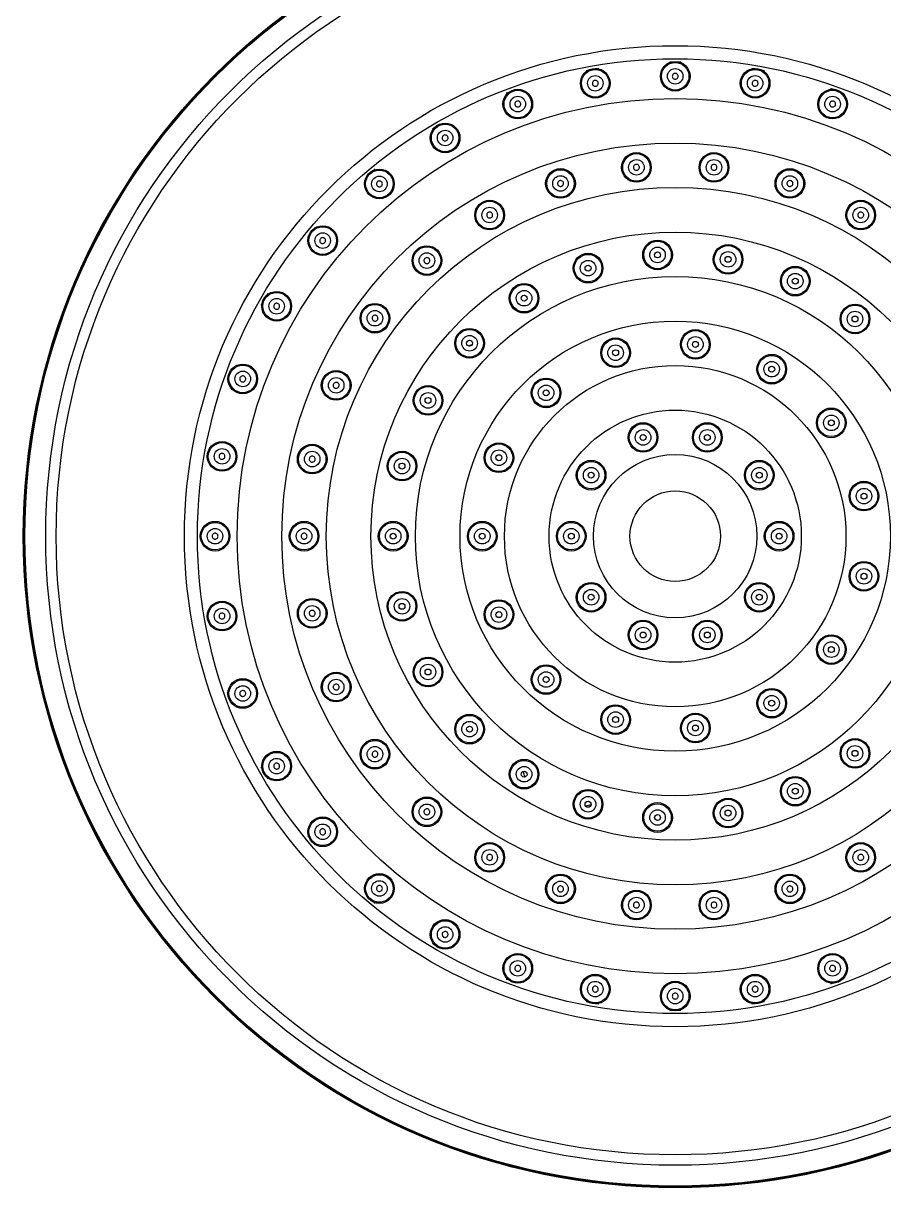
# Model space of a CAD drawing. Header units: millimetres. Extents: x -7413 to 64677, y 6112 to 38711.
# Drawn here: x 49362.7 to 49507.6, y 18202.7 to 18398.9 of the extents above; entities that cross this region are included whole.
import ezdxf

# ---------------------------------------------------------------- set-up
doc = ezdxf.new("R2010")
doc.units = ezdxf.units.MM
doc.header["$LTSCALE"] = 100
doc.layers.add('F-HAT', color=251, linetype='Continuous')
doc.layers.add('내부벽체선', color=3, linetype='Continuous')

# ---------------------------------------------------------------- blocks, each defined once
blk = doc.blocks.new('천정도')
at = {"layer": 'F-HAT', "color": 251}
for p, q in [((76834.72, 18250.97), (76834.77, 18251.14)), ((76833.55, 18246.57), (76833.6, 18246.78)), ((76826.02, 18237.81), (76825.97, 18237.62)), ((76824.89, 18233.59), (76824.84, 18233.41)), ((76834.3, 18230.46), (76834.08, 18230.41)), ((76846.6, 18228.01), (76846.56, 18228.19)), ((76804.16, 18222.19), (76804.21, 18222.01)), ((76778.88, 18220.79), (76778.7, 18220.74)), ((76781.37, 18221.46), (76780.8, 18221.31)), ((76783.43, 18222.01), (76783.24, 18221.96)), ((76805.33, 18217.83), (76805.38, 18217.65)), ((76773.84, 18209.81), (76773.88, 18209.63)), ((76808.15, 18207.31), (76808.21, 18207.09)), ((76809.08, 18203.85), (76809.14, 18203.62)), ((76771.39, 18199.61), (76771.45, 18199.41)), ((76849.67, 18195.76), (76849.86, 18195.81)), ((76845.32, 18194.59), (76845.5, 18194.64)), ((76831.19, 18190.81), (76831.5, 18190.89)), ((76833.61, 18191.46), (76833.93, 18191.54)), ((76797.56, 18186.97), (76797.25, 18186.89)), ((76799.98, 18187.62), (76799.68, 18187.54)), ((76767.94, 18179.04), (76767.63, 18178.96)), ((76770.5, 18179.72), (76770.19, 18179.64)), ((76756.94, 18176.09), (76756.73, 18176.03)), ((76752.54, 18174.91), (76752.37, 18174.87)), ((76822.1, 18174.58), (76822.03, 18174.82)), ((76823.02, 18171.12), (76822.97, 18171.34)), ((76782.34, 18158.76), (76782.42, 18158.47)), ((76783.11, 18155.88), (76783.19, 18155.58)), ((76846.2, 18155.07), (76846.43, 18154.84)), ((76848.09, 18153.18), (76848.33, 18152.94)), ((76789.46, 18151.49), (76789.51, 18151.31)), ((76789.97, 18149.58), (76790.23, 18148.63)), ((76790.69, 18146.89), (76790.74, 18146.72)), ((76800.51, 18143.76), (76801.41, 18144.01)), ((76803.18, 18144.48), (76803.33, 18144.52)), ((76798.56, 18143.24), (76798.75, 18143.29))]:
    blk.add_line(p, q, dxfattribs=at)
for centre, radius in [((76815.59, 18189.22), 109.79), ((76815.59, 18189.22), 109.68), ((76815.59, 18189.22), 109.53), ((76815.59, 18189.22), 106.01), ((76815.59, 18189.22), 104.26), ((76815.59, 18189.22), 82.66), ((76815.59, 18189.22), 80.46), ((76802.13, 18265.54), 2.5), ((76802.13, 18265.54), 2.32), ((76815.59, 18266.72), 2.5), ((76815.59, 18266.72), 2.32), ((76815.59, 18266.72), 1.31), ((76829.05, 18265.54), 2.5), ((76829.05, 18265.54), 2.32), ((76802.13, 18265.54), 1.31), ((76829.05, 18265.54), 1.31), ((76789.08, 18262.04), 2.5), ((76789.08, 18262.04), 2.32), ((76842.09, 18262.04), 2.5), ((76842.09, 18262.04), 2.32), ((76815.59, 18189.22), 73.76), ((76789.08, 18262.04), 1.31), ((76842.09, 18262.04), 1.31), ((76776.84, 18256.33), 2.5), ((76776.84, 18256.33), 2.32), ((76776.84, 18256.33), 1.31), ((76815.59, 18189.22), 66.24), ((76809.06, 18251.37), 2.5), ((76809.06, 18251.37), 2.32), ((76822.12, 18251.37), 2.5), ((76822.12, 18251.37), 2.32), ((76809.06, 18251.37), 1.31), ((76822.12, 18251.37), 1.31), ((76765.77, 18248.58), 2.5), ((76765.77, 18248.58), 2.32), ((76765.77, 18248.58), 1.31), ((76796.27, 18248.66), 2.5), ((76796.27, 18248.66), 2.32), ((76796.27, 18248.66), 1.31), ((76834.9, 18248.66), 2.5), ((76834.9, 18248.66), 2.32), ((76834.9, 18248.66), 1.31), ((76815.59, 18189.22), 58.76), ((76784.34, 18243.34), 2.5), ((76846.84, 18243.34), 2.5), ((76784.34, 18243.34), 2.32), ((76784.34, 18243.34), 1.31), ((76846.84, 18243.34), 2.32), ((76846.84, 18243.34), 1.31), ((76756.22, 18239.03), 2.5), ((76756.22, 18239.03), 2.32), ((76756.22, 18239.03), 1.31), ((76815.59, 18189.22), 51.24), ((76773.77, 18235.66), 2.5), ((76773.77, 18235.66), 2.32), ((76812.61, 18236.62), 2.5), ((76812.61, 18236.62), 2.32), ((76812.61, 18236.62), 1.31), ((76824.49, 18235.87), 2.5), ((76824.49, 18235.87), 2.32), ((76773.77, 18235.66), 1.31), ((76800.91, 18234.39), 2.5), ((76800.91, 18234.39), 2.32), ((76812.61, 18236.62), 0.5), ((76824.49, 18235.87), 1.31), ((76824.49, 18235.87), 0.5), ((76800.91, 18234.39), 1.31), ((76800.91, 18234.39), 0.5), ((76835.81, 18232.2), 2.5), ((76835.81, 18232.2), 2.32), ((76815.59, 18189.22), 43.76), ((76835.81, 18232.2), 1.31), ((76835.81, 18232.2), 0.5), ((76748.47, 18227.97), 2.5), ((76748.47, 18227.97), 2.32), ((76790.14, 18229.32), 2.5), ((76790.14, 18229.32), 2.32), ((76790.14, 18229.32), 1.31), ((76748.47, 18227.97), 1.31), ((76765.02, 18225.95), 2.5), ((76765.02, 18225.95), 2.32), ((76790.14, 18229.32), 0.5), ((76845.87, 18225.82), 2.5), ((76845.87, 18225.82), 2.32), ((76765.02, 18225.95), 1.31), ((76845.87, 18225.82), 1.31), ((76845.87, 18225.82), 0.5), ((76780.96, 18221.73), 2.5), ((76815.59, 18189.22), 36.24), ((76780.96, 18221.73), 2.32), ((76780.96, 18221.73), 1.31), ((76780.96, 18221.73), 0.5), ((76805.55, 18220.13), 2.5), ((76805.55, 18220.13), 2.32), ((76818.99, 18221.54), 2.5), ((76818.99, 18221.54), 2.32), ((76818.99, 18221.54), 1.31), ((76805.55, 18220.13), 1.31), ((76805.55, 18220.13), 0.5), ((76818.99, 18221.54), 0.5), ((76831.84, 18217.36), 2.5), ((76831.84, 18217.36), 2.32), ((76831.84, 18217.36), 1.31), ((76742.76, 18215.72), 2.5), ((76742.76, 18215.72), 2.32), ((76742.76, 18215.72), 1.31), ((76758.49, 18214.64), 2.5), ((76758.49, 18214.64), 2.32), ((76815.59, 18189.22), 28.76), ((76831.84, 18217.36), 0.5), ((76758.49, 18214.64), 1.31), ((76773.96, 18212.1), 2.5), ((76773.96, 18212.1), 2.32), ((76793.84, 18213.37), 2.5), ((76793.84, 18213.37), 2.32), ((76793.84, 18213.37), 1.31), ((76773.96, 18212.1), 1.31), ((76773.96, 18212.1), 0.5), ((76793.84, 18213.37), 0.5), ((76815.59, 18189.22), 21.24), ((76841.88, 18208.32), 2.5), ((76841.88, 18208.32), 2.32), ((76841.88, 18208.32), 1.31), ((76841.88, 18208.32), 0.5), ((76810.18, 18205.86), 2.5), ((76810.18, 18205.86), 2.32), ((76810.18, 18205.86), 1.31), ((76821, 18205.86), 2.5), ((76821, 18205.86), 2.32), ((76821, 18205.86), 1.31), ((76739.27, 18202.67), 2.5), ((76739.27, 18202.67), 2.32), ((76754.45, 18202.21), 2.5), ((76754.45, 18202.21), 2.32), ((76785.9, 18202.44), 2.5), ((76785.9, 18202.44), 2.32), ((76810.18, 18205.86), 0.5), ((76821, 18205.86), 0.5), ((76739.27, 18202.67), 1.31), ((76754.45, 18202.21), 1.31), ((76769.58, 18201.03), 2.5), ((76769.58, 18201.03), 2.32), ((76785.9, 18202.44), 1.31), ((76785.9, 18202.44), 0.5), ((76815.59, 18189.22), 13.76), ((76769.58, 18201.03), 1.31), ((76769.58, 18201.03), 0.5), ((76801.43, 18199.5), 2.5), ((76801.43, 18199.5), 2.32), ((76801.43, 18199.5), 1.31), ((76829.75, 18199.5), 2.5), ((76829.75, 18199.5), 2.32), ((76829.75, 18199.5), 1.31), ((76801.43, 18199.5), 0.5), ((76829.75, 18199.5), 0.5), ((76815.59, 18189.22), 7.62), ((76847.38, 18195.97), 2.5), ((76847.38, 18195.97), 2.32), ((76847.38, 18195.97), 1.31), ((76847.38, 18195.97), 0.5), ((76738.09, 18189.22), 2.5), ((76738.09, 18189.22), 2.32), ((76753.09, 18189.22), 2.5), ((76753.09, 18189.22), 2.32), ((76768.09, 18189.22), 2.5), ((76768.09, 18189.22), 2.32), ((76783.09, 18189.22), 2.5), ((76783.09, 18189.22), 2.32), ((76798.09, 18189.22), 2.5), ((76798.09, 18189.22), 2.32), ((76833.09, 18189.22), 2.5), ((76833.09, 18189.22), 2.32), ((76738.09, 18189.22), 1.31), ((76753.09, 18189.22), 1.31), ((76768.09, 18189.22), 1.31), ((76768.09, 18189.22), 0.5), ((76783.09, 18189.22), 1.31), ((76783.09, 18189.22), 0.5), ((76798.09, 18189.22), 1.31), ((76798.09, 18189.22), 0.5), ((76833.09, 18189.22), 1.31), ((76833.09, 18189.22), 0.5), ((76847.38, 18182.46), 2.5), ((76847.38, 18182.46), 2.32), ((76847.38, 18182.46), 1.31), ((76847.38, 18182.46), 0.5), ((76801.43, 18178.93), 2.5), ((76801.43, 18178.93), 2.32), ((76829.75, 18178.93), 2.5), ((76829.75, 18178.93), 2.32), ((76769.58, 18177.4), 2.5), ((76769.58, 18177.4), 2.32), ((76801.43, 18178.93), 1.31), ((76801.43, 18178.93), 0.5), ((76829.75, 18178.93), 1.31), ((76829.75, 18178.93), 0.5), ((76739.27, 18175.76), 2.5), ((76739.27, 18175.76), 2.32), ((76739.27, 18175.76), 1.31), ((76754.45, 18176.22), 2.5), ((76754.45, 18176.22), 2.32), ((76754.45, 18176.22), 1.31), ((76769.58, 18177.4), 1.31), ((76769.58, 18177.4), 0.5), ((76785.9, 18176), 2.5), ((76785.9, 18176), 2.32), ((76785.9, 18176), 1.31), ((76785.9, 18176), 0.5), ((76810.18, 18172.57), 2.5), ((76821, 18172.57), 2.5), ((76810.18, 18172.57), 2.32), ((76810.18, 18172.57), 1.31), ((76821, 18172.57), 2.32), ((76821, 18172.57), 1.31), ((76810.18, 18172.57), 0.5), ((76821, 18172.57), 0.5), ((76841.88, 18170.11), 2.5), ((76841.88, 18170.11), 2.32), ((76841.88, 18170.11), 1.31), ((76841.88, 18170.11), 0.5), ((76773.96, 18166.33), 2.5), ((76773.96, 18166.33), 2.32), ((76773.96, 18166.33), 1.31), ((76793.84, 18165.06), 2.5), ((76793.84, 18165.06), 2.32), ((76758.49, 18163.8), 2.5), ((76758.49, 18163.8), 2.32), ((76773.96, 18166.33), 0.5), ((76793.84, 18165.06), 1.31), ((76793.84, 18165.06), 0.5), ((76742.76, 18162.71), 2.5), ((76742.76, 18162.71), 2.32), ((76742.76, 18162.71), 1.31), ((76758.49, 18163.8), 1.31), ((76831.84, 18161.07), 2.5), ((76831.84, 18161.07), 2.32), ((76831.84, 18161.07), 1.31), ((76831.84, 18161.07), 0.5), ((76805.55, 18158.31), 2.5), ((76805.55, 18158.31), 2.32), ((76805.55, 18158.31), 1.31), ((76818.99, 18156.89), 2.5), ((76780.96, 18156.7), 2.5), ((76780.96, 18156.7), 2.32), ((76780.96, 18156.7), 1.31), ((76805.55, 18158.31), 0.5), ((76818.99, 18156.89), 2.32), ((76818.99, 18156.89), 1.31), ((76780.96, 18156.7), 0.5), ((76818.99, 18156.89), 0.5), ((76765.02, 18152.48), 2.5), ((76765.02, 18152.48), 2.32), ((76765.02, 18152.48), 1.31), ((76845.87, 18152.62), 2.5), ((76845.87, 18152.62), 2.32), ((76845.87, 18152.62), 1.31), ((76748.47, 18150.47), 2.5), ((76748.47, 18150.47), 2.32), ((76748.47, 18150.47), 1.31), ((76790.14, 18149.11), 2.5), ((76845.87, 18152.62), 0.5), ((76790.14, 18149.11), 2.32), ((76790.14, 18149.11), 1.31), ((76790.14, 18149.11), 0.5), ((76835.81, 18146.24), 2.5), ((76835.81, 18146.24), 2.32), ((76800.91, 18144.04), 2.5), ((76800.91, 18144.04), 2.32), ((76835.81, 18146.24), 1.31), ((76835.81, 18146.24), 0.5), ((76773.77, 18142.77), 2.5), ((76773.77, 18142.77), 2.32), ((76773.77, 18142.77), 1.31), ((76800.91, 18144.04), 1.31), ((76800.91, 18144.04), 0.5), ((76812.61, 18141.81), 2.5), ((76812.61, 18141.81), 2.32), ((76824.49, 18142.56), 2.5), ((76824.49, 18142.56), 2.32), ((76824.49, 18142.56), 1.31), ((76756.22, 18139.4), 2.5), ((76756.22, 18139.4), 2.32), ((76812.61, 18141.81), 1.31), ((76812.61, 18141.81), 0.5), ((76824.49, 18142.56), 0.5), ((76756.22, 18139.4), 1.31), ((76784.34, 18135.09), 2.5), ((76784.34, 18135.09), 2.32), ((76784.34, 18135.09), 1.31), ((76846.84, 18135.09), 2.5), ((76846.84, 18135.09), 2.32), ((76846.84, 18135.09), 1.31), ((76765.77, 18129.85), 2.5), ((76765.77, 18129.85), 2.32), ((76796.27, 18129.78), 2.5), ((76796.27, 18129.78), 2.32), ((76834.9, 18129.78), 2.5), ((76834.9, 18129.78), 2.32), ((76765.77, 18129.85), 1.31), ((76796.27, 18129.78), 1.31), ((76834.9, 18129.78), 1.31), ((76809.06, 18127.06), 2.5), ((76809.06, 18127.06), 2.32), ((76809.06, 18127.06), 1.31), ((76822.12, 18127.06), 2.5), ((76822.12, 18127.06), 2.32), ((76822.12, 18127.06), 1.31), ((76776.84, 18122.1), 2.5), ((76776.84, 18122.1), 2.32), ((76776.84, 18122.1), 1.31), ((76789.08, 18116.39), 2.5), ((76789.08, 18116.39), 2.32), ((76842.09, 18116.39), 2.5), ((76842.09, 18116.39), 2.32), ((76789.08, 18116.39), 1.31), ((76842.09, 18116.39), 1.31), ((76802.13, 18112.89), 2.5), ((76802.13, 18112.89), 2.32), ((76829.05, 18112.89), 2.5), ((76829.05, 18112.89), 2.32), ((76802.13, 18112.89), 1.31), ((76815.59, 18111.72), 2.5), ((76815.59, 18111.72), 2.32), ((76815.59, 18111.72), 1.31), ((76829.05, 18112.89), 1.31)]:
    blk.add_circle(centre, radius, dxfattribs=at)
for start, end in [(99.2872, 100.8366), (89.3325, 90.6661), (79.1614, 80.7115), (109.9989, 110.8672), (70.0011, 70.8393), (120.0033, 120.7866), (129.2273, 130.6163), (139.3828, 140.7709), (149.2118, 150.8674), (160.0011, 160.8393), (169.1614, 170.7115), (179.3197, 180.6798), (189.2872, 190.8366), (199.1588, 199.9989), (209.1305, 210.7866), (219.2273, 220.6163), (229.3828, 230.7709), (239.2118, 239.9967), (249.1308, 250.0011), (289.1588, 289.9989), (259.1614, 260.7115), (279.2872, 280.8366), (269.3325, 270.6661)]:
    blk.add_arc((76815.59, 18189.22), 79.87, start, end, dxfattribs=at)
for points, knots in [([(76802.04, 18266.03), (76801.97, 18266.02), (76801.83, 18265.96), (76801.68, 18265.79), (76801.62, 18265.56), (76801.66, 18265.34), (76801.79, 18265.15), (76801.99, 18265.04), (76802.14, 18265.03), (76802.22, 18265.05)], [0, 0, 0, 0, 0.222134, 0.444291, 0.666477, 0.888675, 1.110861, 1.333018, 1.555152, 1.555152, 1.555152, 1.555152]), ([(76802.22, 18265.05), (76802.29, 18265.06), (76802.43, 18265.12), (76802.58, 18265.29), (76802.65, 18265.51), (76802.61, 18265.74), (76802.47, 18265.93), (76802.27, 18266.04), (76802.12, 18266.04), (76802.04, 18266.03)], [0, 0, 0, 0, 0.222133, 0.444289, 0.666476, 0.888675, 1.110862, 1.333019, 1.555152, 1.555152, 1.555152, 1.555152]), ([(76815.59, 18267.21), (76815.51, 18267.21), (76815.36, 18267.18), (76815.18, 18267.04), (76815.09, 18266.83), (76815.09, 18266.6), (76815.18, 18266.39), (76815.36, 18266.25), (76815.51, 18266.22), (76815.59, 18266.22)], [0, 0, 0, 0, 0.222134, 0.444291, 0.666477, 0.888675, 1.110861, 1.333018, 1.555152, 1.555152, 1.555152, 1.555152]), ([(76815.59, 18266.22), (76815.66, 18266.22), (76815.81, 18266.25), (76815.99, 18266.39), (76816.09, 18266.6), (76816.09, 18266.83), (76815.99, 18267.04), (76815.81, 18267.18), (76815.66, 18267.21), (76815.59, 18267.21)], [0, 0, 0, 0, 0.222133, 0.444289, 0.666476, 0.888675, 1.110862, 1.333019, 1.555152, 1.555152, 1.555152, 1.555152]), ([(76829.13, 18266.03), (76829.06, 18266.04), (76828.91, 18266.04), (76828.7, 18265.93), (76828.57, 18265.74), (76828.53, 18265.51), (76828.59, 18265.29), (76828.74, 18265.12), (76828.89, 18265.06), (76828.96, 18265.05)], [0, 0, 0, 0, 0.222134, 0.444291, 0.666477, 0.888675, 1.110861, 1.333018, 1.555152, 1.555152, 1.555152, 1.555152]), ([(76828.96, 18265.05), (76829.03, 18265.03), (76829.19, 18265.04), (76829.39, 18265.15), (76829.52, 18265.34), (76829.56, 18265.56), (76829.5, 18265.79), (76829.35, 18265.96), (76829.21, 18266.02), (76829.13, 18266.03)], [0, 0, 0, 0, 0.222133, 0.444289, 0.666476, 0.888675, 1.110862, 1.333019, 1.555152, 1.555152, 1.555152, 1.555152]), ([(76788.91, 18262.51), (76788.84, 18262.49), (76788.71, 18262.4), (76788.59, 18262.21), (76788.57, 18261.98), (76788.65, 18261.76), (76788.81, 18261.6), (76789.03, 18261.53), (76789.18, 18261.55), (76789.25, 18261.57)], [0, 0, 0, 0, 0.222134, 0.444291, 0.666477, 0.888675, 1.110861, 1.333018, 1.555152, 1.555152, 1.555152, 1.555152]), ([(76789.25, 18261.57), (76789.32, 18261.6), (76789.45, 18261.68), (76789.57, 18261.88), (76789.59, 18262.11), (76789.52, 18262.32), (76789.35, 18262.48), (76789.13, 18262.56), (76788.98, 18262.54), (76788.91, 18262.51)], [0, 0, 0, 0, 0.222133, 0.444289, 0.666476, 0.888675, 1.110862, 1.333019, 1.555152, 1.555152, 1.555152, 1.555152]), ([(76842.27, 18262.51), (76842.2, 18262.54), (76842.04, 18262.56), (76841.83, 18262.48), (76841.66, 18262.32), (76841.58, 18262.11), (76841.61, 18261.88), (76841.72, 18261.68), (76841.85, 18261.6), (76841.92, 18261.57)], [0, 0, 0, 0, 0.222134, 0.444291, 0.666477, 0.888675, 1.110861, 1.333018, 1.555152, 1.555152, 1.555152, 1.555152]), ([(76841.92, 18261.57), (76841.99, 18261.55), (76842.15, 18261.53), (76842.36, 18261.6), (76842.53, 18261.76), (76842.61, 18261.98), (76842.58, 18262.21), (76842.46, 18262.4), (76842.33, 18262.49), (76842.27, 18262.51)], [0, 0, 0, 0, 0.222133, 0.444289, 0.666476, 0.888675, 1.110862, 1.333019, 1.555152, 1.555152, 1.555152, 1.555152]), ([(76776.59, 18256.76), (76776.52, 18256.73), (76776.41, 18256.62), (76776.33, 18256.41), (76776.35, 18256.18), (76776.46, 18255.98), (76776.65, 18255.85), (76776.88, 18255.82), (76777.02, 18255.86), (76777.09, 18255.9)], [0, 0, 0, 0, 0.222134, 0.444291, 0.666477, 0.888675, 1.110861, 1.333018, 1.555152, 1.555152, 1.555152, 1.555152]), ([(76777.09, 18255.9), (76777.15, 18255.94), (76777.27, 18256.04), (76777.35, 18256.26), (76777.33, 18256.48), (76777.22, 18256.68), (76777.03, 18256.81), (76776.8, 18256.85), (76776.65, 18256.8), (76776.59, 18256.76)], [0, 0, 0, 0, 0.222133, 0.444289, 0.666476, 0.888675, 1.110862, 1.333019, 1.555152, 1.555152, 1.555152, 1.555152]), ([(76809, 18251.87), (76808.93, 18251.86), (76808.78, 18251.81), (76808.62, 18251.65), (76808.54, 18251.44), (76808.57, 18251.21), (76808.69, 18251.01), (76808.88, 18250.89), (76809.03, 18250.87), (76809.11, 18250.88)], [0, 0, 0, 0, 0.222339, 0.444684, 0.667037, 0.889392, 1.111744, 1.334089, 1.556428, 1.556428, 1.556428, 1.556428]), ([(76809.11, 18250.88), (76809.18, 18250.88), (76809.33, 18250.93), (76809.49, 18251.1), (76809.57, 18251.31), (76809.54, 18251.54), (76809.42, 18251.74), (76809.23, 18251.86), (76809.08, 18251.88), (76809, 18251.87)], [0, 0, 0, 0, 0.222339, 0.444684, 0.667036, 0.889392, 1.111744, 1.334089, 1.556428, 1.556428, 1.556428, 1.556428]), ([(76822.17, 18251.87), (76822.1, 18251.88), (76821.95, 18251.86), (76821.75, 18251.74), (76821.63, 18251.54), (76821.61, 18251.31), (76821.69, 18251.1), (76821.85, 18250.93), (76822, 18250.88), (76822.07, 18250.88)], [0, 0, 0, 0, 0.222339, 0.444684, 0.667037, 0.889392, 1.111744, 1.334089, 1.556428, 1.556428, 1.556428, 1.556428]), ([(76822.07, 18250.88), (76822.14, 18250.87), (76822.3, 18250.89), (76822.49, 18251.01), (76822.61, 18251.21), (76822.63, 18251.44), (76822.56, 18251.65), (76822.39, 18251.81), (76822.25, 18251.86), (76822.17, 18251.87)], [0, 0, 0, 0, 0.222339, 0.444684, 0.667036, 0.889392, 1.111744, 1.334089, 1.556428, 1.556428, 1.556428, 1.556428]), ([(76765.45, 18248.97), (76765.4, 18248.92), (76765.3, 18248.8), (76765.26, 18248.57), (76765.31, 18248.35), (76765.46, 18248.17), (76765.67, 18248.08), (76765.9, 18248.08), (76766.04, 18248.15), (76766.09, 18248.2)], [0, 0, 0, 0, 0.222134, 0.444291, 0.666477, 0.888675, 1.110861, 1.333018, 1.555152, 1.555152, 1.555152, 1.555152]), ([(76766.09, 18248.2), (76766.15, 18248.25), (76766.24, 18248.37), (76766.29, 18248.6), (76766.23, 18248.82), (76766.08, 18249), (76765.87, 18249.09), (76765.65, 18249.08), (76765.51, 18249.01), (76765.45, 18248.97)], [0, 0, 0, 0, 0.222133, 0.444289, 0.666476, 0.888675, 1.110862, 1.333019, 1.555152, 1.555152, 1.555152, 1.555152]), ([(76796.12, 18249.13), (76796.05, 18249.11), (76795.92, 18249.03), (76795.79, 18248.84), (76795.76, 18248.61), (76795.83, 18248.39), (76795.99, 18248.23), (76796.21, 18248.14), (76796.36, 18248.16), (76796.43, 18248.18)], [0, 0, 0, 0, 0.222339, 0.444684, 0.667037, 0.889392, 1.111744, 1.334089, 1.556428, 1.556428, 1.556428, 1.556428]), ([(76796.43, 18248.18), (76796.5, 18248.2), (76796.63, 18248.28), (76796.76, 18248.48), (76796.79, 18248.7), (76796.72, 18248.92), (76796.56, 18249.09), (76796.34, 18249.17), (76796.19, 18249.16), (76796.12, 18249.13)], [0, 0, 0, 0, 0.222339, 0.444684, 0.667036, 0.889392, 1.111744, 1.334089, 1.556428, 1.556428, 1.556428, 1.556428]), ([(76835.06, 18249.13), (76834.99, 18249.16), (76834.83, 18249.17), (76834.62, 18249.09), (76834.46, 18248.92), (76834.39, 18248.7), (76834.42, 18248.48), (76834.54, 18248.28), (76834.68, 18248.2), (76834.75, 18248.18)], [0, 0, 0, 0, 0.222339, 0.444684, 0.667037, 0.889392, 1.111744, 1.334089, 1.556428, 1.556428, 1.556428, 1.556428]), ([(76834.75, 18248.18), (76834.82, 18248.16), (76834.97, 18248.14), (76835.19, 18248.23), (76835.35, 18248.39), (76835.42, 18248.61), (76835.39, 18248.84), (76835.26, 18249.03), (76835.13, 18249.11), (76835.06, 18249.13)], [0, 0, 0, 0, 0.222339, 0.444684, 0.667036, 0.889392, 1.111744, 1.334089, 1.556428, 1.556428, 1.556428, 1.556428]), ([(76784.09, 18243.78), (76784.02, 18243.74), (76783.91, 18243.63), (76783.83, 18243.42), (76783.84, 18243.19), (76783.96, 18242.99), (76784.15, 18242.86), (76784.38, 18242.83), (76784.52, 18242.87), (76784.59, 18242.91)], [0, 0, 0, 0, 0.222339, 0.444684, 0.667037, 0.889392, 1.111744, 1.334089, 1.556428, 1.556428, 1.556428, 1.556428]), ([(76784.59, 18242.91), (76784.65, 18242.95), (76784.77, 18243.05), (76784.85, 18243.27), (76784.83, 18243.49), (76784.72, 18243.69), (76784.53, 18243.82), (76784.3, 18243.86), (76784.15, 18243.81), (76784.09, 18243.78)], [0, 0, 0, 0, 0.222339, 0.444684, 0.667036, 0.889392, 1.111744, 1.334089, 1.556428, 1.556428, 1.556428, 1.556428]), ([(76847.09, 18243.78), (76847.02, 18243.81), (76846.88, 18243.86), (76846.65, 18243.82), (76846.46, 18243.69), (76846.34, 18243.49), (76846.33, 18243.27), (76846.41, 18243.05), (76846.52, 18242.95), (76846.59, 18242.91)], [0, 0, 0, 0, 0.222339, 0.444684, 0.667037, 0.889392, 1.111744, 1.334089, 1.556428, 1.556428, 1.556428, 1.556428]), ([(76846.59, 18242.91), (76846.65, 18242.87), (76846.8, 18242.83), (76847.03, 18242.86), (76847.22, 18242.99), (76847.33, 18243.19), (76847.35, 18243.42), (76847.27, 18243.63), (76847.15, 18243.74), (76847.09, 18243.78)], [0, 0, 0, 0, 0.222339, 0.444684, 0.667036, 0.889392, 1.111744, 1.334089, 1.556428, 1.556428, 1.556428, 1.556428]), ([(76755.84, 18239.35), (76755.79, 18239.3), (76755.72, 18239.16), (76755.71, 18238.93), (76755.81, 18238.72), (76755.98, 18238.57), (76756.21, 18238.52), (76756.43, 18238.56), (76756.56, 18238.65), (76756.6, 18238.71)], [0, 0, 0, 0, 0.222134, 0.444291, 0.666477, 0.888675, 1.110861, 1.333018, 1.555152, 1.555152, 1.555152, 1.555152]), ([(76756.6, 18238.71), (76756.65, 18238.77), (76756.72, 18238.9), (76756.73, 18239.13), (76756.63, 18239.34), (76756.46, 18239.49), (76756.23, 18239.55), (76756.01, 18239.5), (76755.89, 18239.41), (76755.84, 18239.35)], [0, 0, 0, 0, 0.222133, 0.444289, 0.666476, 0.888675, 1.110862, 1.333019, 1.555152, 1.555152, 1.555152, 1.555152]), ([(76773.43, 18236.03), (76773.38, 18235.98), (76773.29, 18235.86), (76773.25, 18235.63), (76773.32, 18235.41), (76773.47, 18235.24), (76773.68, 18235.15), (76773.91, 18235.17), (76774.05, 18235.24), (76774.1, 18235.29)], [0, 0, 0, 0, 0.222339, 0.444684, 0.667037, 0.889392, 1.111744, 1.334089, 1.556428, 1.556428, 1.556428, 1.556428]), ([(76774.1, 18235.29), (76774.16, 18235.34), (76774.25, 18235.47), (76774.28, 18235.69), (76774.22, 18235.91), (76774.07, 18236.09), (76773.85, 18236.17), (76773.62, 18236.16), (76773.49, 18236.08), (76773.43, 18236.03)], [0, 0, 0, 0, 0.222339, 0.444684, 0.667036, 0.889392, 1.111744, 1.334089, 1.556428, 1.556428, 1.556428, 1.556428]), ([(76748.04, 18228.22), (76748, 18228.15), (76747.96, 18228), (76747.99, 18227.78), (76748.12, 18227.59), (76748.32, 18227.47), (76748.55, 18227.46), (76748.76, 18227.54), (76748.87, 18227.65), (76748.9, 18227.72)], [0, 0, 0, 0, 0.222134, 0.444291, 0.666477, 0.888675, 1.110861, 1.333018, 1.555152, 1.555152, 1.555152, 1.555152]), ([(76748.9, 18227.72), (76748.94, 18227.78), (76748.99, 18227.93), (76748.95, 18228.15), (76748.82, 18228.34), (76748.62, 18228.46), (76748.39, 18228.48), (76748.18, 18228.39), (76748.08, 18228.28), (76748.04, 18228.22)], [0, 0, 0, 0, 0.222133, 0.444289, 0.666476, 0.888675, 1.110862, 1.333019, 1.555152, 1.555152, 1.555152, 1.555152]), ([(76764.62, 18226.25), (76764.58, 18226.19), (76764.52, 18226.04), (76764.53, 18225.82), (76764.64, 18225.61), (76764.82, 18225.48), (76765.05, 18225.44), (76765.27, 18225.5), (76765.39, 18225.6), (76765.43, 18225.66)], [0, 0, 0, 0, 0.222339, 0.444684, 0.667037, 0.889392, 1.111744, 1.334089, 1.556428, 1.556428, 1.556428, 1.556428]), ([(76765.43, 18225.66), (76765.47, 18225.72), (76765.53, 18225.86), (76765.52, 18226.09), (76765.41, 18226.29), (76765.23, 18226.43), (76765, 18226.47), (76764.78, 18226.41), (76764.66, 18226.31), (76764.62, 18226.25)], [0, 0, 0, 0, 0.222339, 0.444684, 0.667036, 0.889392, 1.111744, 1.334089, 1.556428, 1.556428, 1.556428, 1.556428]), ([(76742.29, 18215.89), (76742.27, 18215.82), (76742.25, 18215.67), (76742.32, 18215.45), (76742.48, 18215.29), (76742.7, 18215.21), (76742.93, 18215.23), (76743.12, 18215.35), (76743.21, 18215.48), (76743.23, 18215.55)], [0, 0, 0, 0, 0.222134, 0.444291, 0.666477, 0.888675, 1.110861, 1.333018, 1.555152, 1.555152, 1.555152, 1.555152]), ([(76743.23, 18215.55), (76743.26, 18215.62), (76743.28, 18215.77), (76743.2, 18215.99), (76743.04, 18216.16), (76742.83, 18216.23), (76742.6, 18216.21), (76742.4, 18216.09), (76742.32, 18215.96), (76742.29, 18215.89)], [0, 0, 0, 0, 0.222133, 0.444289, 0.666476, 0.888675, 1.110862, 1.333019, 1.555152, 1.555152, 1.555152, 1.555152]), ([(76758.04, 18214.84), (76758.01, 18214.77), (76757.98, 18214.62), (76758.03, 18214.4), (76758.18, 18214.22), (76758.39, 18214.13), (76758.62, 18214.14), (76758.83, 18214.24), (76758.92, 18214.37), (76758.95, 18214.43)], [0, 0, 0, 0, 0.222339, 0.444684, 0.667037, 0.889392, 1.111744, 1.334089, 1.556428, 1.556428, 1.556428, 1.556428]), ([(76758.95, 18214.43), (76758.98, 18214.5), (76759.01, 18214.65), (76758.95, 18214.88), (76758.8, 18215.05), (76758.59, 18215.14), (76758.36, 18215.14), (76758.16, 18215.03), (76758.07, 18214.91), (76758.04, 18214.84)], [0, 0, 0, 0, 0.222339, 0.444684, 0.667036, 0.889392, 1.111744, 1.334089, 1.556428, 1.556428, 1.556428, 1.556428]), ([(76739.76, 18202.59), (76739.77, 18202.66), (76739.76, 18202.81), (76739.65, 18203.02), (76739.47, 18203.15), (76739.24, 18203.19), (76739.02, 18203.13), (76738.85, 18202.98), (76738.79, 18202.83), (76738.77, 18202.76)], [0, 0, 0, 0, 0.222133, 0.444289, 0.666476, 0.888675, 1.110862, 1.333019, 1.555152, 1.555152, 1.555152, 1.555152]), ([(76738.77, 18202.76), (76738.76, 18202.69), (76738.77, 18202.53), (76738.88, 18202.33), (76739.07, 18202.2), (76739.29, 18202.16), (76739.51, 18202.22), (76739.69, 18202.37), (76739.75, 18202.51), (76739.76, 18202.59)], [0, 0, 0, 0, 0.222134, 0.444291, 0.666477, 0.888675, 1.110861, 1.333018, 1.555152, 1.555152, 1.555152, 1.555152]), ([(76754.94, 18202.11), (76754.96, 18202.18), (76754.96, 18202.33), (76754.85, 18202.54), (76754.67, 18202.68), (76754.45, 18202.73), (76754.22, 18202.67), (76754.05, 18202.53), (76753.98, 18202.39), (76753.97, 18202.31)], [0, 0, 0, 0, 0.222339, 0.444684, 0.667036, 0.889392, 1.111744, 1.334089, 1.556428, 1.556428, 1.556428, 1.556428]), ([(76753.97, 18202.31), (76753.95, 18202.24), (76753.95, 18202.09), (76754.06, 18201.88), (76754.24, 18201.74), (76754.46, 18201.69), (76754.69, 18201.75), (76754.86, 18201.89), (76754.93, 18202.03), (76754.94, 18202.11)], [0, 0, 0, 0, 0.222339, 0.444684, 0.667037, 0.889392, 1.111744, 1.334089, 1.556428, 1.556428, 1.556428, 1.556428]), ([(76738.59, 18189.22), (76738.59, 18189.29), (76738.55, 18189.44), (76738.41, 18189.62), (76738.2, 18189.72), (76737.97, 18189.72), (76737.77, 18189.62), (76737.62, 18189.44), (76737.59, 18189.29), (76737.59, 18189.22)], [0, 0, 0, 0, 0.222133, 0.444289, 0.666476, 0.888675, 1.110862, 1.333019, 1.555152, 1.555152, 1.555152, 1.555152]), ([(76737.59, 18189.22), (76737.59, 18189.14), (76737.62, 18188.99), (76737.77, 18188.81), (76737.97, 18188.71), (76738.2, 18188.71), (76738.41, 18188.81), (76738.55, 18188.99), (76738.59, 18189.14), (76738.59, 18189.22)], [0, 0, 0, 0, 0.222134, 0.444291, 0.666477, 0.888675, 1.110861, 1.333018, 1.555152, 1.555152, 1.555152, 1.555152]), ([(76753.59, 18189.22), (76753.59, 18189.29), (76753.55, 18189.44), (76753.41, 18189.62), (76753.2, 18189.72), (76752.97, 18189.72), (76752.77, 18189.62), (76752.62, 18189.44), (76752.59, 18189.29), (76752.59, 18189.22)], [0, 0, 0, 0, 0.222339, 0.444684, 0.667036, 0.889392, 1.111744, 1.334089, 1.556428, 1.556428, 1.556428, 1.556428]), ([(76752.59, 18189.22), (76752.59, 18189.14), (76752.62, 18188.99), (76752.77, 18188.81), (76752.97, 18188.71), (76753.2, 18188.71), (76753.41, 18188.81), (76753.55, 18188.99), (76753.59, 18189.14), (76753.59, 18189.22)], [0, 0, 0, 0, 0.222339, 0.444684, 0.667037, 0.889392, 1.111744, 1.334089, 1.556428, 1.556428, 1.556428, 1.556428]), ([(76739.76, 18175.85), (76739.75, 18175.92), (76739.69, 18176.06), (76739.51, 18176.21), (76739.29, 18176.27), (76739.07, 18176.23), (76738.88, 18176.1), (76738.77, 18175.9), (76738.76, 18175.74), (76738.77, 18175.67)], [0, 0, 0, 0, 0.222133, 0.444289, 0.666476, 0.888675, 1.110862, 1.333019, 1.555152, 1.555152, 1.555152, 1.555152]), ([(76738.77, 18175.67), (76738.79, 18175.6), (76738.85, 18175.46), (76739.02, 18175.31), (76739.24, 18175.24), (76739.47, 18175.28), (76739.65, 18175.42), (76739.76, 18175.62), (76739.77, 18175.77), (76739.76, 18175.85)], [0, 0, 0, 0, 0.222134, 0.444291, 0.666477, 0.888675, 1.110861, 1.333018, 1.555152, 1.555152, 1.555152, 1.555152]), ([(76754.94, 18176.33), (76754.93, 18176.4), (76754.86, 18176.54), (76754.69, 18176.68), (76754.46, 18176.74), (76754.24, 18176.69), (76754.06, 18176.55), (76753.95, 18176.34), (76753.95, 18176.19), (76753.97, 18176.12)], [0, 0, 0, 0, 0.222339, 0.444684, 0.667036, 0.889392, 1.111744, 1.334089, 1.556428, 1.556428, 1.556428, 1.556428]), ([(76753.97, 18176.12), (76753.98, 18176.05), (76754.05, 18175.91), (76754.22, 18175.76), (76754.45, 18175.71), (76754.67, 18175.75), (76754.85, 18175.89), (76754.96, 18176.1), (76754.96, 18176.25), (76754.94, 18176.33)], [0, 0, 0, 0, 0.222339, 0.444684, 0.667037, 0.889392, 1.111744, 1.334089, 1.556428, 1.556428, 1.556428, 1.556428]), ([(76758.95, 18164), (76758.92, 18164.07), (76758.83, 18164.19), (76758.62, 18164.3), (76758.39, 18164.3), (76758.18, 18164.21), (76758.03, 18164.03), (76757.98, 18163.81), (76758.01, 18163.66), (76758.04, 18163.59)], [0, 0, 0, 0, 0.222339, 0.444684, 0.667036, 0.889392, 1.111744, 1.334089, 1.556428, 1.556428, 1.556428, 1.556428]), ([(76758.04, 18163.59), (76758.07, 18163.52), (76758.16, 18163.4), (76758.36, 18163.3), (76758.59, 18163.29), (76758.8, 18163.38), (76758.95, 18163.56), (76759.01, 18163.78), (76758.98, 18163.93), (76758.95, 18164)], [0, 0, 0, 0, 0.222339, 0.444684, 0.667037, 0.889392, 1.111744, 1.334089, 1.556428, 1.556428, 1.556428, 1.556428]), ([(76743.23, 18162.88), (76743.21, 18162.95), (76743.12, 18163.08), (76742.93, 18163.2), (76742.7, 18163.22), (76742.48, 18163.14), (76742.32, 18162.98), (76742.25, 18162.76), (76742.27, 18162.61), (76742.29, 18162.54)], [0, 0, 0, 0, 0.222133, 0.444289, 0.666476, 0.888675, 1.110862, 1.333019, 1.555152, 1.555152, 1.555152, 1.555152]), ([(76742.29, 18162.54), (76742.32, 18162.47), (76742.4, 18162.34), (76742.6, 18162.22), (76742.83, 18162.2), (76743.04, 18162.28), (76743.2, 18162.44), (76743.28, 18162.66), (76743.26, 18162.81), (76743.23, 18162.88)], [0, 0, 0, 0, 0.222134, 0.444291, 0.666477, 0.888675, 1.110861, 1.333018, 1.555152, 1.555152, 1.555152, 1.555152]), ([(76765.43, 18152.77), (76765.39, 18152.83), (76765.27, 18152.94), (76765.05, 18153), (76764.82, 18152.96), (76764.64, 18152.82), (76764.53, 18152.62), (76764.52, 18152.39), (76764.58, 18152.25), (76764.62, 18152.19)], [0, 0, 0, 0, 0.222339, 0.444684, 0.667036, 0.889392, 1.111744, 1.334089, 1.556428, 1.556428, 1.556428, 1.556428]), ([(76764.62, 18152.19), (76764.66, 18152.13), (76764.78, 18152.02), (76765, 18151.96), (76765.23, 18152), (76765.41, 18152.14), (76765.52, 18152.34), (76765.53, 18152.57), (76765.47, 18152.71), (76765.43, 18152.77)], [0, 0, 0, 0, 0.222339, 0.444684, 0.667037, 0.889392, 1.111744, 1.334089, 1.556428, 1.556428, 1.556428, 1.556428]), ([(76748.9, 18150.72), (76748.87, 18150.78), (76748.76, 18150.89), (76748.55, 18150.98), (76748.32, 18150.96), (76748.12, 18150.85), (76747.99, 18150.66), (76747.96, 18150.43), (76748, 18150.28), (76748.04, 18150.22)], [0, 0, 0, 0, 0.222133, 0.444289, 0.666476, 0.888675, 1.110862, 1.333019, 1.555152, 1.555152, 1.555152, 1.555152]), ([(76748.04, 18150.22), (76748.08, 18150.15), (76748.18, 18150.04), (76748.39, 18149.96), (76748.62, 18149.97), (76748.82, 18150.09), (76748.95, 18150.28), (76748.99, 18150.51), (76748.94, 18150.65), (76748.9, 18150.72)], [0, 0, 0, 0, 0.222134, 0.444291, 0.666477, 0.888675, 1.110861, 1.333018, 1.555152, 1.555152, 1.555152, 1.555152]), ([(76774.1, 18143.14), (76774.05, 18143.19), (76773.91, 18143.27), (76773.68, 18143.28), (76773.47, 18143.19), (76773.32, 18143.02), (76773.25, 18142.8), (76773.29, 18142.57), (76773.38, 18142.45), (76773.43, 18142.4)], [0, 0, 0, 0, 0.222339, 0.444684, 0.667036, 0.889392, 1.111744, 1.334089, 1.556428, 1.556428, 1.556428, 1.556428]), ([(76773.43, 18142.4), (76773.49, 18142.35), (76773.62, 18142.27), (76773.85, 18142.26), (76774.07, 18142.35), (76774.22, 18142.52), (76774.28, 18142.74), (76774.25, 18142.97), (76774.16, 18143.09), (76774.1, 18143.14)], [0, 0, 0, 0, 0.222339, 0.444684, 0.667037, 0.889392, 1.111744, 1.334089, 1.556428, 1.556428, 1.556428, 1.556428]), ([(76756.6, 18139.72), (76756.56, 18139.78), (76756.43, 18139.87), (76756.21, 18139.92), (76755.98, 18139.86), (76755.81, 18139.71), (76755.71, 18139.5), (76755.72, 18139.27), (76755.79, 18139.14), (76755.84, 18139.08)], [0, 0, 0, 0, 0.222133, 0.444289, 0.666476, 0.888675, 1.110862, 1.333019, 1.555152, 1.555152, 1.555152, 1.555152]), ([(76755.84, 18139.08), (76755.89, 18139.02), (76756.01, 18138.93), (76756.23, 18138.88), (76756.46, 18138.94), (76756.63, 18139.09), (76756.73, 18139.3), (76756.72, 18139.53), (76756.65, 18139.66), (76756.6, 18139.72)], [0, 0, 0, 0, 0.222134, 0.444291, 0.666477, 0.888675, 1.110861, 1.333018, 1.555152, 1.555152, 1.555152, 1.555152]), ([(76784.59, 18135.52), (76784.52, 18135.56), (76784.38, 18135.61), (76784.15, 18135.57), (76783.96, 18135.44), (76783.84, 18135.24), (76783.83, 18135.01), (76783.91, 18134.8), (76784.02, 18134.69), (76784.09, 18134.66)], [0, 0, 0, 0, 0.222339, 0.444684, 0.667036, 0.889392, 1.111744, 1.334089, 1.556428, 1.556428, 1.556428, 1.556428]), ([(76784.09, 18134.66), (76784.15, 18134.62), (76784.3, 18134.57), (76784.53, 18134.61), (76784.72, 18134.74), (76784.83, 18134.94), (76784.85, 18135.17), (76784.77, 18135.38), (76784.65, 18135.49), (76784.59, 18135.52)], [0, 0, 0, 0, 0.222339, 0.444684, 0.667037, 0.889392, 1.111744, 1.334089, 1.556428, 1.556428, 1.556428, 1.556428]), ([(76846.59, 18135.52), (76846.52, 18135.49), (76846.41, 18135.38), (76846.33, 18135.17), (76846.34, 18134.94), (76846.46, 18134.74), (76846.65, 18134.61), (76846.88, 18134.57), (76847.02, 18134.62), (76847.09, 18134.66)], [0, 0, 0, 0, 0.222339, 0.444684, 0.667036, 0.889392, 1.111744, 1.334089, 1.556428, 1.556428, 1.556428, 1.556428]), ([(76847.09, 18134.66), (76847.15, 18134.69), (76847.27, 18134.8), (76847.35, 18135.01), (76847.33, 18135.24), (76847.22, 18135.44), (76847.03, 18135.57), (76846.8, 18135.61), (76846.65, 18135.56), (76846.59, 18135.52)], [0, 0, 0, 0, 0.222339, 0.444684, 0.667037, 0.889392, 1.111744, 1.334089, 1.556428, 1.556428, 1.556428, 1.556428]), ([(76766.09, 18130.23), (76766.04, 18130.28), (76765.9, 18130.35), (76765.67, 18130.35), (76765.46, 18130.26), (76765.31, 18130.08), (76765.26, 18129.86), (76765.3, 18129.64), (76765.4, 18129.51), (76765.45, 18129.47)], [0, 0, 0, 0, 0.222133, 0.444289, 0.666476, 0.888675, 1.110862, 1.333019, 1.555152, 1.555152, 1.555152, 1.555152]), ([(76765.45, 18129.47), (76765.51, 18129.42), (76765.65, 18129.35), (76765.87, 18129.34), (76766.08, 18129.44), (76766.23, 18129.61), (76766.29, 18129.84), (76766.24, 18130.06), (76766.15, 18130.18), (76766.09, 18130.23)], [0, 0, 0, 0, 0.222134, 0.444291, 0.666477, 0.888675, 1.110861, 1.333018, 1.555152, 1.555152, 1.555152, 1.555152]), ([(76796.43, 18130.25), (76796.36, 18130.27), (76796.21, 18130.29), (76795.99, 18130.21), (76795.83, 18130.04), (76795.76, 18129.82), (76795.79, 18129.59), (76795.92, 18129.4), (76796.05, 18129.32), (76796.12, 18129.3)], [0, 0, 0, 0, 0.222339, 0.444684, 0.667036, 0.889392, 1.111744, 1.334089, 1.556428, 1.556428, 1.556428, 1.556428]), ([(76796.12, 18129.3), (76796.19, 18129.28), (76796.34, 18129.26), (76796.56, 18129.34), (76796.72, 18129.51), (76796.79, 18129.73), (76796.76, 18129.96), (76796.63, 18130.15), (76796.5, 18130.23), (76796.43, 18130.25)], [0, 0, 0, 0, 0.222339, 0.444684, 0.667037, 0.889392, 1.111744, 1.334089, 1.556428, 1.556428, 1.556428, 1.556428]), ([(76834.75, 18130.25), (76834.68, 18130.23), (76834.54, 18130.15), (76834.42, 18129.96), (76834.39, 18129.73), (76834.46, 18129.51), (76834.62, 18129.34), (76834.83, 18129.26), (76834.99, 18129.28), (76835.06, 18129.3)], [0, 0, 0, 0, 0.222339, 0.444684, 0.667036, 0.889392, 1.111744, 1.334089, 1.556428, 1.556428, 1.556428, 1.556428]), ([(76835.06, 18129.3), (76835.13, 18129.32), (76835.26, 18129.4), (76835.39, 18129.59), (76835.42, 18129.82), (76835.35, 18130.04), (76835.19, 18130.21), (76834.97, 18130.29), (76834.82, 18130.27), (76834.75, 18130.25)], [0, 0, 0, 0, 0.222339, 0.444684, 0.667037, 0.889392, 1.111744, 1.334089, 1.556428, 1.556428, 1.556428, 1.556428]), ([(76809.11, 18127.56), (76809.03, 18127.56), (76808.88, 18127.55), (76808.69, 18127.42), (76808.57, 18127.23), (76808.54, 18127), (76808.62, 18126.78), (76808.78, 18126.62), (76808.93, 18126.57), (76809, 18126.56)], [0, 0, 0, 0, 0.222339, 0.444684, 0.667036, 0.889392, 1.111744, 1.334089, 1.556428, 1.556428, 1.556428, 1.556428]), ([(76809, 18126.56), (76809.08, 18126.55), (76809.23, 18126.57), (76809.42, 18126.7), (76809.54, 18126.89), (76809.57, 18127.12), (76809.49, 18127.34), (76809.33, 18127.5), (76809.18, 18127.55), (76809.11, 18127.56)], [0, 0, 0, 0, 0.222339, 0.444684, 0.667037, 0.889392, 1.111744, 1.334089, 1.556428, 1.556428, 1.556428, 1.556428]), ([(76822.07, 18127.56), (76822, 18127.55), (76821.85, 18127.5), (76821.69, 18127.34), (76821.61, 18127.12), (76821.63, 18126.89), (76821.75, 18126.7), (76821.95, 18126.57), (76822.1, 18126.55), (76822.17, 18126.56)], [0, 0, 0, 0, 0.222339, 0.444684, 0.667036, 0.889392, 1.111744, 1.334089, 1.556428, 1.556428, 1.556428, 1.556428]), ([(76822.17, 18126.56), (76822.25, 18126.57), (76822.39, 18126.62), (76822.56, 18126.78), (76822.63, 18127), (76822.61, 18127.23), (76822.49, 18127.42), (76822.3, 18127.55), (76822.14, 18127.56), (76822.07, 18127.56)], [0, 0, 0, 0, 0.222339, 0.444684, 0.667037, 0.889392, 1.111744, 1.334089, 1.556428, 1.556428, 1.556428, 1.556428]), ([(76777.09, 18122.53), (76777.02, 18122.57), (76776.88, 18122.61), (76776.65, 18122.58), (76776.46, 18122.45), (76776.35, 18122.25), (76776.33, 18122.02), (76776.41, 18121.81), (76776.52, 18121.7), (76776.59, 18121.67)], [0, 0, 0, 0, 0.222133, 0.444289, 0.666476, 0.888675, 1.110862, 1.333019, 1.555152, 1.555152, 1.555152, 1.555152]), ([(76776.59, 18121.67), (76776.65, 18121.63), (76776.8, 18121.59), (76777.03, 18121.62), (76777.22, 18121.75), (76777.33, 18121.95), (76777.35, 18122.18), (76777.27, 18122.39), (76777.15, 18122.5), (76777.09, 18122.53)], [0, 0, 0, 0, 0.222134, 0.444291, 0.666477, 0.888675, 1.110861, 1.333018, 1.555152, 1.555152, 1.555152, 1.555152]), ([(76789.25, 18116.86), (76789.18, 18116.89), (76789.03, 18116.9), (76788.81, 18116.83), (76788.65, 18116.67), (76788.57, 18116.46), (76788.59, 18116.23), (76788.71, 18116.03), (76788.84, 18115.95), (76788.91, 18115.92)], [0, 0, 0, 0, 0.222133, 0.444289, 0.666476, 0.888675, 1.110862, 1.333019, 1.555152, 1.555152, 1.555152, 1.555152]), ([(76788.91, 18115.92), (76788.98, 18115.9), (76789.13, 18115.88), (76789.35, 18115.95), (76789.52, 18116.11), (76789.59, 18116.33), (76789.57, 18116.56), (76789.45, 18116.75), (76789.32, 18116.83), (76789.25, 18116.86)], [0, 0, 0, 0, 0.222134, 0.444291, 0.666477, 0.888675, 1.110861, 1.333018, 1.555152, 1.555152, 1.555152, 1.555152]), ([(76841.92, 18116.86), (76841.85, 18116.83), (76841.72, 18116.75), (76841.61, 18116.56), (76841.58, 18116.33), (76841.66, 18116.11), (76841.83, 18115.95), (76842.04, 18115.88), (76842.2, 18115.9), (76842.27, 18115.92)], [0, 0, 0, 0, 0.222133, 0.444289, 0.666476, 0.888675, 1.110862, 1.333019, 1.555152, 1.555152, 1.555152, 1.555152]), ([(76842.27, 18115.92), (76842.33, 18115.95), (76842.46, 18116.03), (76842.58, 18116.23), (76842.61, 18116.46), (76842.53, 18116.67), (76842.36, 18116.83), (76842.15, 18116.9), (76841.99, 18116.89), (76841.92, 18116.86)], [0, 0, 0, 0, 0.222134, 0.444291, 0.666477, 0.888675, 1.110861, 1.333018, 1.555152, 1.555152, 1.555152, 1.555152]), ([(76802.22, 18113.39), (76802.14, 18113.4), (76801.99, 18113.39), (76801.79, 18113.28), (76801.66, 18113.1), (76801.62, 18112.87), (76801.68, 18112.65), (76801.83, 18112.48), (76801.97, 18112.42), (76802.04, 18112.4)], [0, 0, 0, 0, 0.222133, 0.444289, 0.666476, 0.888675, 1.110862, 1.333019, 1.555152, 1.555152, 1.555152, 1.555152]), ([(76802.04, 18112.4), (76802.12, 18112.39), (76802.27, 18112.4), (76802.47, 18112.51), (76802.61, 18112.69), (76802.65, 18112.92), (76802.58, 18113.14), (76802.43, 18113.31), (76802.29, 18113.37), (76802.22, 18113.39)], [0, 0, 0, 0, 0.222134, 0.444291, 0.666477, 0.888675, 1.110861, 1.333018, 1.555152, 1.555152, 1.555152, 1.555152]), ([(76828.96, 18113.39), (76828.89, 18113.37), (76828.74, 18113.31), (76828.59, 18113.14), (76828.53, 18112.92), (76828.57, 18112.69), (76828.7, 18112.51), (76828.91, 18112.4), (76829.06, 18112.39), (76829.13, 18112.4)], [0, 0, 0, 0, 0.222133, 0.444289, 0.666476, 0.888675, 1.110862, 1.333019, 1.555152, 1.555152, 1.555152, 1.555152]), ([(76829.13, 18112.4), (76829.21, 18112.42), (76829.35, 18112.48), (76829.5, 18112.65), (76829.56, 18112.87), (76829.52, 18113.1), (76829.39, 18113.28), (76829.19, 18113.39), (76829.03, 18113.4), (76828.96, 18113.39)], [0, 0, 0, 0, 0.222134, 0.444291, 0.666477, 0.888675, 1.110861, 1.333018, 1.555152, 1.555152, 1.555152, 1.555152]), ([(76815.59, 18112.22), (76815.51, 18112.22), (76815.36, 18112.18), (76815.18, 18112.04), (76815.09, 18111.83), (76815.09, 18111.6), (76815.18, 18111.4), (76815.36, 18111.25), (76815.51, 18111.22), (76815.59, 18111.22)], [0, 0, 0, 0, 0.222133, 0.444289, 0.666476, 0.888675, 1.110862, 1.333019, 1.555152, 1.555152, 1.555152, 1.555152]), ([(76815.59, 18111.22), (76815.66, 18111.22), (76815.81, 18111.25), (76815.99, 18111.4), (76816.09, 18111.6), (76816.09, 18111.83), (76815.99, 18112.04), (76815.81, 18112.18), (76815.66, 18112.22), (76815.59, 18112.22)], [0, 0, 0, 0, 0.222134, 0.444291, 0.666477, 0.888675, 1.110861, 1.333018, 1.555152, 1.555152, 1.555152, 1.555152])]:
    blk.add_open_spline(points, degree=3, knots=knots, dxfattribs=at)

msp = doc.modelspace()

# ---------------------------------------------------------------- block references
at = {"layer": '내부벽체선'}
msp.add_blockref('천정도', (-27343.11, 123.23), dxfattribs=at)

doc.saveas('drawing.dxf')
